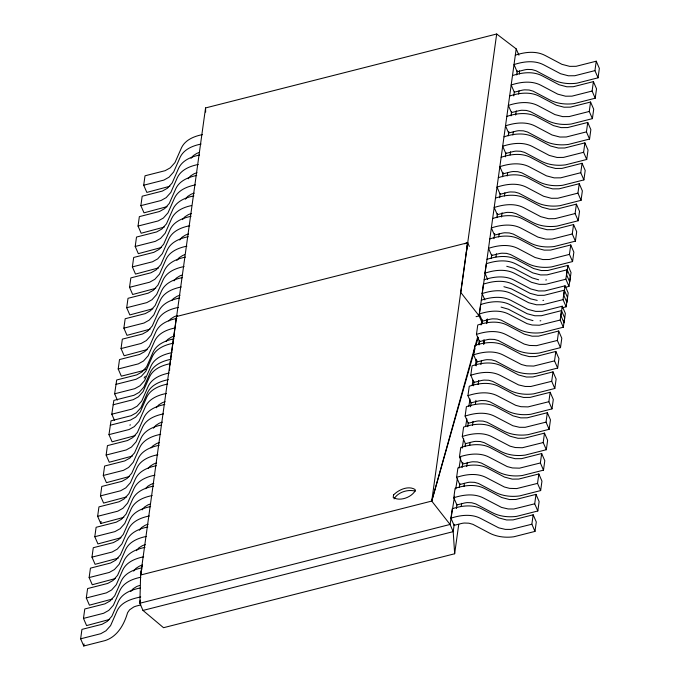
<?xml version="1.0" encoding="UTF-8"?>
<svg xmlns="http://www.w3.org/2000/svg" width="680" height="680" viewBox="0 0 680 680"><rect width="100%" height="100%" fill="white"/><g stroke="black" fill="none" stroke-linecap="round" stroke-linejoin="round"><path stroke-width="1.02" d="M467.712 242.743L176.494 316.506L140.624 575.008L139.859 603.245L142.978 610.428L163.531 627.7L454.656 553.766L458.737 524.34M169.575 370.617L169.66 367.48M169.694 366.435L205.564 107.933L496.68 34L460.81 292.502L479.145 315.885L482.264 323.068L482.494 320.977M466.285 253.053L467.619 242.573L464.695 243.814M140.828 604.911L136.799 605.939A17.187 14.034 7.9 0 0 133.714 607.019L129.582 609.832L127.576 612.706C124.151 624.52 117.376 636.744 104.916 640.628L83.759 646L80.639 638.817L81.94 629.391L102.068 624.283L107.261 621.384L111.894 616.19L118.413 601.384C122.332 593.079 131.809 589.654 140.216 587.996M109.684 619.412L86.59 625.583L83.47 618.4L84.779 608.974L104.907 603.865L110.092 600.967L114.733 595.774L121.252 580.966C125.009 572.976 134.002 569.423 142.145 567.808M112.523 598.995L89.428 605.166L86.3 597.975L87.609 588.557L107.737 583.44L112.931 580.55L117.564 575.356L124.083 560.549C127.848 552.56 136.833 549.006 144.976 547.391M115.353 578.578L92.259 584.74L89.139 577.558L90.448 568.14L110.568 563.023L115.761 560.133L120.394 554.939L126.922 540.133C130.679 532.142 139.663 528.59 147.815 526.975M118.184 558.152L95.098 564.323L91.97 557.141L93.279 547.715L113.407 542.606L118.592 539.707L123.233 534.514L129.752 519.707C133.518 511.725 142.502 508.173 150.645 506.558M121.023 537.736L97.928 543.906L94.8 536.724L96.109 527.298L116.237 522.189L121.431 519.29L126.064 514.097L132.583 499.29C136.349 491.3 145.333 487.747 153.476 486.14M123.853 517.318L100.759 523.49L97.639 516.307L98.948 506.881L119.068 501.772L124.261 498.873L128.903 493.68L135.422 478.873C139.179 470.883 148.163 467.33 156.315 465.715M126.684 496.901L103.598 503.072L100.47 495.881L101.779 486.463L121.907 481.346L127.092 478.456L131.733 473.263L138.252 458.456C142.018 450.466 151.002 446.913 159.145 445.298M129.523 476.485L106.428 482.656L103.3 475.464L104.609 466.046L124.737 460.929L129.931 458.039L134.564 452.846L141.083 438.039C144.704 430.372 153.204 426.7 161.066 425.111M132.353 456.067L109.259 462.23L106.139 455.048L107.448 445.621L127.568 440.512L132.761 437.614L137.403 432.429L143.922 417.613C147.679 409.632 156.663 406.079 164.815 404.464M135.184 435.642L112.098 441.813L108.97 434.63L111.01 420.818L131.138 415.709L136.323 412.811L140.964 407.618L147.483 392.81C151.249 384.82 160.233 381.267 168.376 379.652M114.537 420.495L111.8 414.214L113.841 400.401L133.969 395.284L139.162 392.394L143.794 387.2L150.314 372.394C154.079 364.403 163.064 360.85 171.207 359.236M117.368 400.078L114.639 393.796L116.68 379.975L136.799 374.867L141.993 371.969L146.633 366.784L153.153 351.976C156.91 343.986 165.894 340.433 174.046 338.819M146.285 369.113L142.477 370.796L121.329 376.168L118.201 368.985L119.51 359.558L139.638 354.45L144.831 351.551L149.464 346.358L155.983 331.551C159.749 323.57 168.733 320.017 176.876 318.401M147.254 349.579L124.159 355.75L121.04 348.568L122.341 339.142L142.469 334.033L147.662 331.135L152.294 325.941L158.814 311.134C162.579 303.144 171.564 299.591 179.707 297.984M150.084 329.162L126.99 335.333L123.87 328.151L125.18 318.725L145.299 313.616L150.493 310.718L155.133 305.524L161.653 290.717C165.41 282.727 174.403 279.174 182.546 277.559M152.923 308.745L129.829 314.916L126.701 307.725L128.01 298.308L148.138 293.19L153.331 290.3L157.964 285.107L164.483 270.3C168.249 262.31 177.233 258.757 185.376 257.142M155.754 288.328L132.659 294.491L129.54 287.308L130.849 277.89L150.969 272.774L156.162 269.883L160.794 264.69L167.322 249.883C171.079 241.893 180.064 238.34 188.215 236.725M158.584 267.911L135.499 274.074L132.37 266.892L133.68 257.465L153.807 252.356L158.993 249.458L163.633 244.264L170.153 229.457C173.91 221.476 182.903 217.923 191.046 216.308M161.423 247.486L138.329 253.657L135.201 246.475L136.51 237.048L156.638 231.94L161.831 229.041L166.464 223.848L172.983 209.041C176.749 201.059 185.733 197.506 193.876 195.891M164.254 227.069L141.159 233.24L138.04 226.057L139.349 216.631L159.469 211.522L164.662 208.624L169.294 203.43L175.822 188.623C179.579 180.633 188.564 177.081 196.715 175.465M167.084 206.652L143.999 212.823L140.87 205.641L142.18 196.214L162.307 191.097L167.493 188.207L172.133 183.013L178.653 168.206C182.418 160.216 191.403 156.663 199.546 155.048M169.923 186.235L146.829 192.406L143.701 185.215L145.01 175.797L165.138 170.68L170.331 167.79L174.964 162.596L181.483 147.79C185.249 139.799 194.233 136.246 202.376 134.631M83.759 646L84.048 643.909M100.759 523.49L101.048 521.399M454.656 553.766L453.203 531.641L450.075 524.458L431.74 501.075L467.619 242.573L469.327 246.432M450.95 518.177L452.251 508.75C461.788 505.648 472.779 504.212 482.018 509.039L498.839 517.922L506.617 519.962L513.043 519.902L533.171 514.794L536.299 521.976L534.99 531.403L513.833 536.775C505.546 537.888 496.808 536.911 489.328 533.01L472.923 524.34L468.885 523.192L464.44 523.031A17.187 14.034 7.9 0 0 461.125 523.575L454.07 525.36L450.95 518.177C460.479 515.075 471.478 513.638 480.709 518.466L498.721 527.841L505.308 529.388L511.003 529.414L531.862 524.221L533.171 514.794M453.781 497.76L455.09 488.333C464.618 485.231 475.617 483.794 484.848 488.623L501.67 497.505L509.456 499.545L515.882 499.486L536.001 494.377L539.13 501.56L537.821 510.986L516.673 516.358C508.385 517.463 499.638 516.486 492.159 512.592L475.754 503.923L471.725 502.767L467.279 502.605A17.187 14.034 7.9 0 0 463.956 503.149L456.9 504.942L453.781 497.76C463.318 494.658 474.308 493.221 483.548 498.049L501.551 507.425L508.147 508.963L513.833 508.997L534.701 503.804L536.001 494.377M456.612 477.343L457.921 467.916C467.458 464.814 478.448 463.377 487.688 468.206L504.509 477.088L512.287 479.128L518.712 479.068L538.84 473.96L541.96 481.142L540.651 490.569L519.503 495.941C511.215 497.046 502.469 496.068 494.989 492.175L478.584 483.506L474.555 482.35L470.11 482.188A17.187 14.034 7.9 0 0 466.786 482.732L459.739 484.525L456.612 477.343C466.148 474.232 477.139 472.796 486.379 477.632L504.381 487.008L509.592 488.367L516.673 488.58L537.531 483.387L538.84 473.96M459.45 456.917L460.751 447.5C470.288 444.388 481.287 442.952 490.518 447.788L507.339 456.662L515.117 458.702L521.543 458.651L541.671 453.543L544.799 460.725L543.49 470.152L522.333 475.515C514.046 476.629 505.308 475.651 497.828 471.758L481.423 463.088L477.385 461.933L472.94 461.771A17.187 14.034 7.9 0 0 469.625 462.315L462.57 464.108L459.45 456.917C468.979 453.815 479.978 452.379 489.209 457.206L507.221 466.59L512.423 467.95L519.503 468.163L540.362 462.961L541.671 453.543M462.281 436.5L463.59 427.082C473.118 423.971 484.117 422.535 493.348 427.372L510.17 436.245L517.956 438.285L524.382 438.235L544.501 433.118L547.63 440.308L546.321 449.726L525.173 455.098C516.885 456.212 508.138 455.235 500.659 451.341L484.254 442.671L480.225 441.515L475.779 441.354A17.187 14.034 7.9 0 0 472.456 441.898L465.4 443.692L462.281 436.5C471.818 433.398 482.808 431.962 492.048 436.789L510.051 446.165L515.262 447.534L522.333 447.738L543.201 442.544L544.501 433.118M465.112 416.083L466.421 406.657C475.958 403.554 486.948 402.118 496.188 406.946L513.009 415.828L520.787 417.868L527.212 417.817L547.34 412.7L550.46 419.883L549.151 429.309L528.003 434.681C519.715 435.795 510.969 434.817 503.489 430.916L487.084 422.254L483.055 421.099L478.61 420.937A17.187 14.034 7.9 0 0 475.286 421.481L468.239 423.266L465.112 416.083C474.648 412.981 485.639 411.545 494.879 416.373L512.881 425.748L519.477 427.295L525.173 427.32L546.031 422.127L547.34 412.7M467.95 395.666L469.26 386.24C478.788 383.137 489.787 381.701 499.018 386.529L515.84 395.411L523.617 397.451L530.052 397.392L550.171 392.284L553.299 399.466L551.99 408.892L530.833 414.264C522.546 415.37 513.808 414.392 506.328 410.499L489.923 401.829L485.885 400.673L481.44 400.512A17.187 14.034 7.9 0 0 478.125 401.064L471.07 402.849L467.95 395.666C477.479 392.564 488.478 391.127 497.709 395.955L515.721 405.331L520.923 406.7L528.003 406.903L548.862 401.71L550.171 392.284M470.781 375.25L472.09 365.823C481.618 362.721 492.617 361.284 501.857 366.112L518.67 374.995L526.456 377.034L532.882 376.975L553.01 371.866L556.13 379.049L554.821 388.475L533.673 393.848C525.385 394.952 516.638 393.975 509.159 390.082L492.754 381.412L488.725 380.256L484.279 380.094A17.187 14.034 7.9 0 0 480.956 380.638L473.909 382.432L470.781 375.25C480.318 372.138 491.308 370.702 500.548 375.538L518.551 384.914L525.147 386.452L530.833 386.486L551.701 381.293L553.01 371.866M473.612 354.832L474.921 345.406C484.458 342.303 495.448 340.867 504.688 345.695L521.509 354.577L529.287 356.609L535.712 356.558L555.84 351.45L558.96 358.632L557.659 368.058L536.503 373.43C528.215 374.536 519.469 373.558 511.989 369.665L495.584 360.995L491.555 359.839L487.11 359.677A17.187 14.034 7.9 0 0 483.786 360.221L476.739 362.015L473.612 354.832C483.148 351.721 494.139 350.285 503.379 355.122L521.381 364.497L526.592 365.857L533.673 366.07L554.531 360.868L555.84 351.45M476.45 334.407L477.76 324.989C487.288 321.878 498.287 320.442 507.518 325.278L524.34 334.152L532.117 336.192L538.552 336.141L558.671 331.024L561.799 338.215L560.49 347.633L539.333 353.005C531.046 354.118 522.308 353.141 514.828 349.248L498.423 340.578L494.385 339.422L489.94 339.26A17.187 14.034 7.9 0 0 486.625 339.804L479.57 341.598L476.45 334.407C485.979 331.304 496.978 329.868 506.209 334.696L524.221 344.08L529.423 345.44L536.503 345.644L557.362 340.45L558.671 331.024M479.281 313.99L480.59 304.563C490.127 301.461 501.117 300.024 510.357 304.852L527.17 313.735L534.956 315.775L541.382 315.724L561.51 310.607L564.63 317.798L563.321 327.216L542.173 332.588C533.885 333.701 525.138 332.724 517.659 328.822L501.254 320.161L497.225 319.005L492.779 318.844A17.187 14.034 7.9 0 0 489.456 319.387L482.409 321.173L479.281 313.99C488.818 310.887 499.808 309.451 509.048 314.279L527.051 323.654L532.262 325.023L539.333 325.227L560.201 320.034L561.51 310.607M484.848 299.863L482.112 293.573L483.421 284.147C492.958 281.044 503.948 279.607 513.188 284.435L530.009 293.318L537.787 295.358L544.212 295.298L564.34 290.19L567.46 297.373L566.159 306.799L562.13 307.819M487.679 279.438L484.95 273.156L486.26 263.729C495.788 260.627 506.787 259.19 516.018 264.019L532.84 272.901L540.625 274.941L547.052 274.881L567.171 269.773L570.299 276.955L568.99 286.382L564.961 287.402M496.68 34L516.196 48.875L479.145 315.885L476.06 316.668M454.214 524.297L453.203 531.641L142.978 610.428M456.399 508.563L456.986 504.364M459.315 487.577L459.892 483.378M462.077 467.644L462.808 462.4M464.992 446.658L465.426 443.513M467.755 426.725L468.341 422.526M470.526 406.793L471.104 402.594M473.433 385.806L474.019 381.607M476.204 365.874L476.935 360.629M479.111 344.887L479.697 340.688M482.264 323.068L482.452 320.875M491.206 258.604L491.793 254.413M493.977 238.672L494.708 233.418M496.893 217.676L497.471 213.477M499.656 197.736L500.242 193.536M502.571 176.749L503.149 172.55M505.333 156.808L505.92 152.609M508.249 135.821L508.835 131.623M511.02 115.881L511.598 111.681M513.783 95.939L514.369 91.74M516.698 74.945L517.276 70.754M461.219 506.473L461.652 503.319M463.981 486.506L464.423 483.361M466.752 466.548L467.338 462.34M469.676 445.527L470.11 442.374M472.447 425.561L473.025 421.362M475.363 404.549L475.94 400.341M478.133 384.582L478.712 380.375M480.904 364.616L481.483 360.409M483.82 343.596L484.254 340.442M486.591 323.629L487.169 319.43M483.863 344.139L484.449 339.932M486.778 323.119L487.364 318.92M495.966 256.921L496.409 253.768M498.738 236.954L499.179 233.801M501.508 216.988L502.095 212.781M504.424 195.968L504.866 192.814M507.195 176.001L507.637 172.856M510.111 154.989L510.552 151.835M512.881 135.022L513.323 131.869M515.652 115.056L516.239 110.857M518.568 94.044L519.01 90.891M566.159 306.799L563.031 299.616L564.34 290.19M568.99 286.382L565.862 279.2L567.171 269.773M562.241 306.221L560.932 315.648L564.052 322.83L565.361 313.403L562.241 306.221L542.113 311.329L535.687 311.389L527.901 309.349L511.088 300.466C501.848 295.639 490.858 297.075 481.321 300.177M565.071 285.804L563.762 295.222L566.89 302.413L568.2 292.986L565.071 285.804L544.943 290.912L538.517 290.972L530.74 288.932L513.918 280.05C504.679 275.221 493.688 276.658 484.151 279.76M567.902 265.387L566.601 274.805L569.721 281.988L571.03 272.57L567.902 265.387L547.783 270.495L541.356 270.547L533.571 268.506L516.749 259.632C507.518 254.796 496.519 256.232 486.99 259.344M569.432 254.388L549.304 259.497L542.878 259.556L535.101 257.516L518.279 248.633C509.039 243.805 498.049 245.242 488.512 248.345L491.64 255.527L498.687 253.742A17.187 14.034 7.9 0 1 502.01 253.198L506.456 253.359L510.485 254.516L526.889 263.185C534.369 267.078 543.116 268.056 551.404 266.942L572.552 261.57L569.432 254.388L570.741 244.962L550.613 250.078L544.187 250.129L536.409 248.089L519.588 239.215C510.348 234.379 499.358 235.815 489.821 238.926M572.262 233.971L552.143 239.079L545.708 239.139L537.931 237.099L521.11 228.216C511.879 223.388 500.879 224.825 491.351 227.927L494.471 235.11L501.525 233.325A17.187 14.034 7.9 0 1 504.84 232.781L509.286 232.942L513.323 234.099L529.729 242.76C537.208 246.661 545.946 247.639 554.234 246.525L575.39 241.153L572.262 233.971L573.571 224.544L553.443 229.661L547.017 229.713L539.24 227.673L522.418 218.79C513.179 213.962 502.188 215.398 492.651 218.501M575.101 213.554L554.973 218.662L548.548 218.713L540.762 216.682L523.948 207.799C514.709 202.971 503.71 204.408 494.181 207.51L497.301 214.693L504.356 212.899A17.187 14.034 7.9 0 1 507.679 212.356L512.125 212.517L516.154 213.673L532.559 222.343C540.039 226.236 548.785 227.213 557.073 226.108L578.221 220.736L575.101 213.554L576.402 204.127L556.283 209.236L549.856 209.295L542.071 207.256L525.249 198.373C516.018 193.545 505.019 194.981 495.49 198.084M577.932 193.137L557.804 198.245L551.378 198.296L543.601 196.256L526.779 187.382C517.539 182.546 506.549 183.982 497.012 187.094L500.14 194.276L507.187 192.482A17.187 14.034 7.9 0 1 510.51 191.939L514.956 192.1L518.985 193.256L535.389 201.926C542.869 205.819 551.616 206.796 559.904 205.691L581.052 200.319L577.932 193.137L579.241 183.71L559.113 188.819L552.687 188.879L544.909 186.839L528.088 177.956C518.848 173.128 507.858 174.565 498.321 177.667M580.762 172.712L560.643 177.828L554.208 177.88L546.431 175.839L529.61 166.965C520.379 162.129 509.379 163.566 499.851 166.677L502.971 173.859L510.025 172.066A17.187 14.034 7.9 0 1 513.34 171.521L517.786 171.683L521.823 172.839L538.229 181.509C545.708 185.402 554.446 186.38 562.734 185.274L583.89 179.903L580.762 172.712L582.071 163.293L561.943 168.402L555.517 168.453L547.74 166.421L530.918 157.539C521.688 152.711 510.688 154.147 501.151 157.25M583.601 152.294L563.473 157.403L557.048 157.463L549.262 155.422L532.448 146.54C523.209 141.712 512.218 143.148 502.681 146.251L505.801 153.442L512.856 151.648A17.187 14.034 7.9 0 1 516.179 151.105L520.625 151.266L524.654 152.422L541.059 161.092C548.539 164.985 557.285 165.963 565.573 164.849L586.721 159.477L583.601 152.294L584.902 142.868L564.783 147.985L558.356 148.036L550.571 145.996L533.749 137.122C524.518 132.285 513.519 133.722 503.99 136.833M586.432 131.877L566.304 136.986L559.878 137.045L552.101 135.006L535.279 126.123C526.039 121.295 515.049 122.731 505.512 125.834L508.64 133.017L515.687 131.231A17.187 14.034 7.9 0 1 519.01 130.688L523.456 130.849L527.485 132.005L543.889 140.667C551.369 144.568 560.116 145.545 568.404 144.432L589.552 139.06L586.432 131.877L587.741 122.451L567.613 127.568L561.187 127.619L553.409 125.579L536.588 116.696C527.348 111.869 516.358 113.305 506.821 116.407M589.262 111.46L569.143 116.569L562.717 116.629L554.931 114.588L538.11 105.706C528.879 100.878 517.88 102.314 508.351 105.417L511.471 112.599L518.525 110.814A17.187 14.034 7.9 0 1 521.84 110.262L526.286 110.423L530.323 111.58L546.729 120.249C554.208 124.143 562.946 125.12 571.234 124.015L592.39 118.643L589.262 111.46L590.571 102.034L570.443 107.142L564.017 107.202L556.24 105.162L539.418 96.279C530.188 91.451 519.188 92.888 509.66 95.99M592.101 91.043L571.973 96.152L565.548 96.203L557.762 94.163L540.948 85.289C531.709 80.453 520.718 81.889 511.181 85L514.31 92.183L521.356 90.389A17.187 14.034 7.9 0 1 524.679 89.845L529.125 90.007L533.154 91.162L549.559 99.832C557.039 103.725 565.785 104.703 574.073 103.598L595.221 98.226L592.101 91.043L593.41 81.617L573.283 86.725L566.856 86.785L559.071 84.745L542.258 75.862C533.018 71.034 522.019 72.471 512.49 75.573M594.932 70.618L574.804 75.735L568.378 75.786L560.601 73.746L543.779 64.872C534.539 60.035 523.549 61.472 514.012 64.583L517.14 71.766L524.187 69.972A17.187 14.034 7.9 0 1 527.51 69.428L531.956 69.59L535.985 70.746L552.389 79.416C559.869 83.308 568.616 84.286 576.904 83.181L598.06 77.809L594.932 70.618L596.241 61.2L576.113 66.309L569.687 66.359L561.909 64.328L545.088 55.446C535.848 50.617 524.858 52.054 515.321 55.157M572.552 261.57L573.861 252.152L570.741 244.962M575.39 241.153L576.7 231.727L573.571 224.544M578.221 220.736L579.53 211.31L576.402 204.127M581.052 200.319L582.361 190.893L579.241 183.71M583.89 179.903L585.2 170.476L582.071 163.293M586.721 159.477L588.03 150.059L584.902 142.868M589.552 139.06L590.861 129.633L587.741 122.451M592.39 118.643L593.7 109.217L590.571 102.034M595.221 98.226L596.53 88.799L593.41 81.617M598.06 77.809L599.361 68.383L596.241 61.2M140.352 600.108L139.859 603.245L450.075 524.458L454.554 496.238M455.719 488.92L457.377 478.465M459.042 468.019L460.7 457.563M462.196 448.154L463.683 438.744M465.681 426.207L466.846 418.888M468.835 406.342L469.999 399.024M472.149 385.441L472.983 380.214M475.312 365.576L476.306 359.303M478.627 344.675L479.289 340.493M482.112 322.719L482.417 320.807M140.624 575.008L141.746 568.752L140.624 575.008L431.74 501.075L475.048 348.5M431.74 501.075L477.598 337.203M481.015 324.989L482.435 319.906M475.915 345.449L478.227 337.314M394.102 498.882C397.945 492.09 407.898 489.124 415.233 491.121M145.325 376.201L144.109 378.063M191.02 158.355L193.35 155.584L196.783 153.425A17.187 14.034 7.9 0 1 198.806 152.643M188.19 178.772L190.51 176.001L193.953 173.842A17.187 14.034 7.9 0 1 197.038 172.754M185.351 199.189L187.68 196.427L191.114 194.259A17.187 14.034 7.9 0 1 194.2 193.179M182.52 219.614L184.85 216.844L188.283 214.676A17.187 14.034 7.9 0 1 191.369 213.596M179.69 240.031L182.01 237.26L185.444 235.093A17.187 14.034 7.9 0 1 188.538 234.013M176.851 260.449L179.18 257.677L182.614 255.519A17.187 14.034 7.9 0 1 184.637 254.736M174.02 280.865L176.35 278.094L179.783 275.935A17.187 14.034 7.9 0 1 181.806 275.153M156.29 407.771L158.619 405L162.053 402.832A17.187 14.034 7.9 0 1 165.138 401.752M153.459 428.188L155.78 425.416L159.214 423.249A17.187 14.034 7.9 0 1 162.299 422.17M142.12 509.864L144.449 507.093L147.883 504.925A17.187 14.034 7.9 0 1 149.906 504.152M139.29 530.281L141.61 527.51L145.044 525.342A17.187 14.034 7.9 0 1 148.138 524.263M136.451 550.698L138.78 547.927L142.214 545.768A17.187 14.034 7.9 0 1 145.299 544.68M133.62 571.115L135.949 568.344L139.383 566.185A17.187 14.034 7.9 0 1 142.469 565.097M130.79 591.532L133.11 588.761L136.544 586.602A17.187 14.034 7.9 0 1 139.638 585.523M171.649 300.551L173.51 298.512L176.944 296.352A17.187 14.034 7.9 0 1 180.038 295.273M168.819 320.969L170.68 318.937L174.114 316.769A17.187 14.034 7.9 0 1 177.2 315.69M165.98 341.385L167.85 339.354L171.283 337.186A17.187 14.034 7.9 0 1 174.369 336.107M151.079 447.873L152.949 445.833L156.383 443.675A17.187 14.034 7.9 0 1 159.469 442.587M148.249 468.29L150.11 466.25L153.553 464.091A17.187 14.034 7.9 0 1 156.638 463.004M145.418 488.708L148.044 486.064L150.714 484.508A17.187 14.034 7.9 0 1 153.799 483.429M129.829 425.127L130.483 424.864M201.067 144.058C192.924 145.673 183.94 149.226 180.174 157.207L173.655 172.014L169.022 177.208L163.829 180.106L143.701 185.215M198.237 164.475C190.094 166.09 181.109 169.643 177.344 177.633L170.825 192.44L166.183 197.633L160.999 200.523L140.87 205.641M195.406 184.892C187.255 186.507 178.27 190.06 174.513 198.05L167.994 212.857L163.353 218.05L158.159 220.94L138.04 226.057M191.658 205.547C183.795 207.128 175.295 210.8 171.674 218.467L165.155 233.274L160.522 238.468L155.329 241.366L135.201 246.475M189.737 225.734C181.594 227.341 172.609 230.894 168.844 238.884L162.325 253.691L157.683 258.885L152.499 261.783L132.37 266.892M186.906 246.151C178.755 247.767 169.77 251.32 166.013 259.301L159.494 274.108L154.853 279.301L149.659 282.2L129.54 287.308M184.067 266.569C175.924 268.183 166.94 271.736 163.174 279.718L156.655 294.534L152.022 299.719L146.829 302.617L126.701 307.725M181.237 286.986C173.094 288.6 164.109 292.153 160.344 300.144L153.825 314.95L149.183 320.144L143.999 323.034L123.87 328.151M178.406 307.402C170.255 309.017 161.27 312.57 157.513 320.56L150.994 335.368L146.353 340.561L141.159 343.459L121.04 348.568M174.658 328.058C166.795 329.647 158.295 333.31 154.674 340.977L148.155 355.784L143.522 360.978L138.329 363.876L118.201 368.985M173.315 343.204C165.163 344.82 156.179 348.373 152.422 356.363L145.903 371.17L141.261 376.363L136.068 379.262L115.948 384.37M172.006 352.631C163.863 354.246 154.87 357.799 151.113 365.789L144.594 380.596L139.953 385.789L134.759 388.679L114.639 393.796M484.95 273.156C494.479 270.053 505.478 268.617 514.709 273.445L531.531 282.327L539.317 284.359L545.742 284.308L565.862 279.2M170.476 363.63C162.333 365.236 153.349 368.789 149.583 376.779L143.064 391.587L138.431 396.78L133.237 399.678L113.109 404.787M169.167 373.048C161.024 374.663 152.04 378.216 148.274 386.206L141.755 401.013L137.122 406.207L131.929 409.096L111.8 414.214M482.112 293.573C491.648 290.471 502.639 289.034 511.879 293.862L528.7 302.745L536.477 304.784L542.904 304.725L563.031 299.616M167.645 384.047C159.502 385.662 150.518 389.215 146.752 397.197L140.233 412.003L135.592 417.197L130.407 420.096L110.279 425.204M166.337 393.465C158.194 395.08 149.209 398.633 145.444 406.623L138.924 421.43L134.292 426.624L129.098 429.522L108.97 434.63M163.506 413.89C155.355 415.497 146.37 419.05 142.613 427.04L136.094 441.847L131.453 447.04L126.259 449.939L106.139 455.048M160.667 434.308C152.524 435.923 143.54 439.475 139.774 447.457L133.255 462.264L128.622 467.458L123.428 470.356L103.3 475.464M157.837 454.725C149.694 456.339 140.709 459.892 136.944 467.883L130.424 482.69L125.791 487.875L120.598 490.773L100.47 495.881M155.006 475.142C146.855 476.756 137.87 480.31 134.113 488.3L127.594 503.106L122.953 508.3L117.759 511.19L97.639 516.307M152.167 495.558C144.024 497.173 135.04 500.726 131.274 508.716L124.755 523.524L120.122 528.717L114.928 531.615L94.8 536.724M149.337 515.984C141.194 517.59 132.209 521.144 128.444 529.134L121.924 543.94L117.283 549.134L112.098 552.033L91.97 557.141M146.506 536.401C138.355 538.016 129.37 541.569 125.613 549.55L119.094 564.358L114.453 569.551L109.259 572.45L89.139 577.558M143.667 556.818C135.524 558.433 126.54 561.986 122.774 569.967L116.255 584.783L111.622 589.968L106.428 592.866L86.3 597.975M140.837 577.235C132.694 578.85 123.709 582.403 119.944 590.393L113.424 605.2L108.783 610.394L103.598 613.284L83.47 618.4M140.726 596.963C131.809 598.748 121.32 601.86 117.113 610.81L110.594 625.617L105.953 630.81L100.759 633.7L80.639 638.817M545.734 279.999L546.473 279.922M542.904 300.424L543.635 300.339M540.064 320.841L540.804 320.756M537.208 300.39L530.621 298.851L511.181 288.779L503.906 286.697M538.662 279.795L532.262 277.933L514.012 268.362L506.736 266.279M532.992 320.637L526.601 318.775L508.351 309.196L501.075 307.113M516.196 48.875L518.925 55.157M560.201 320.034L563.321 327.216M557.362 340.45L560.49 347.633M554.531 360.868L557.659 368.058M551.701 381.293L554.821 388.475M548.862 401.71L551.99 408.892M546.031 422.127L549.151 429.309M543.201 442.544L546.321 449.726M540.362 462.961L543.49 470.152M537.531 483.387L540.651 490.569M534.701 503.804L537.821 510.986M531.862 524.221L534.99 531.403M483.369 339.923L483.65 344.131M205.564 107.933L205.649 112.09M519.452 70.839L519.477 74.009M142.502 564.578L142.129 566.669L142.519 564.578M393.55 494.963L393.201 497.531C400.07 501.619 411.366 497.403 415.276 490.679L415.072 489.498C408.408 485.341 398.582 489.685 393.55 494.963"/></g></svg>
